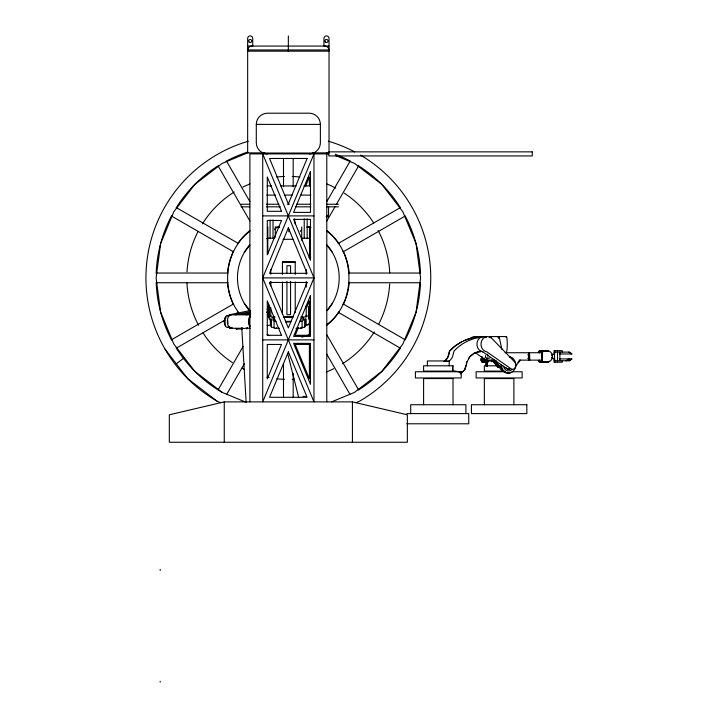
<?xml version="1.0" encoding="UTF-8"?>
<svg xmlns="http://www.w3.org/2000/svg" width="718" height="718" viewBox="0 0 718 718"><rect width="100%" height="100%" fill="white"/><g stroke="black" fill="none" stroke-linecap="round" stroke-linejoin="round"><path stroke-width="1.08" d="M487.073 365.794L486.642 360.867L486.221 365.992M487.073 365.992L486.625 360.867L486.23 366.189M501.532 364.977L501.505 365.444A8.212 7.108 -90 0 0 508.102 373.127A8.212 7.108 -90 0 0 515.569 366.575M466.063 365.327L464.313 370.255L460.337 373.791M288.717 231.761L289.201 229.607M498.032 337.289L498.13 336.877A7.683 0.826 -90 0 1 498.938 338.582M506.082 337.289L506.181 336.877A7.683 0.826 -90 0 1 507.24 342.648A7.683 0.826 -90 0 1 506.522 351.847M498.166 336.814L498.732 337.289A58.293 6.282 90 0 1 499.674 338.95L501.837 349.316M466.323 363.559L466.79 361.836M269.735 283.942L270.327 281.797M270.453 284.166L271.036 282.048M268.2 307.017L268.783 304.89M448.579 355.993L449.683 351.138L455.257 345.986L461.701 341.876M262.707 277.893L313.972 153.894L313.972 401.883L262.707 277.893L313.972 277.893L262.707 401.883L262.707 153.894L313.972 277.893M305.635 186.043L309.395 176.942L309.395 185.809M298.446 327.417L295.188 335.306L309.395 335.306L309.395 300.941L306.873 307.053M485.556 355.589L485.431 357.214M539.326 352.879L539.505 352.484A1.624 1.409 -90 0 1 540.914 350.86M218.344 389.425L243.249 346.291M326.789 201.596L349.935 161.496M226.744 394.281L244.38 363.73M326.789 220.991L335.091 206.613M336.195 204.693L358.336 166.352M468.324 358.596L470.586 355.769L475.074 352.637M244.291 252.458L249.891 245.17M326.789 310.616L332.389 303.319M517.893 362.464L519.814 360.131M515.443 366.404L520.415 360.131M444.02 361.477L444.783 360.867A14.073 12.188 -90 0 0 447.852 356.918L449.396 351.138C454.566 345.331 461.414 341.221 468.818 338.95A58.293 50.484 90 0 1 476.357 337.289A7.683 6.65 -90 0 1 480.728 336.724M249.891 231.124C225.569 249.478 220.255 287.918 238.466 312.285L235.576 313.954M176.332 363.838L184.329 357.699M326.789 324.653C356.316 302.763 356.316 253.014 326.789 231.124M566.107 360.768L568.692 358.91M566.708 360.768L569.293 358.91M568.88 360.768L571.465 358.91M171.952 339.488L233.61 303.885M338.214 243.492L399.881 207.888M176.799 347.889L224.976 320.075M343.069 251.892L404.728 216.289M248.033 152.683L222.221 163.372L194.838 184.382L173.819 211.774L160.617 243.662L156.102 277.893L160.617 312.115L173.819 344.003L194.838 371.394L222.221 392.405L245.107 401.883M304.459 325.792L309.395 323.746M309.395 334.66L301.946 337.128M331.572 401.883L354.459 392.405L381.841 371.394L402.861 344.003L416.072 312.115L420.577 277.893L416.072 243.662L402.861 211.774L381.841 184.382L354.459 163.372L335.746 155.618M355.931 402.708L359.538 401.218A142.406 142.406 0 0 0 360.481 155.106M463.72 340.763L468.531 338.95A58.293 50.484 -90 0 1 471.008 338.25M476.429 337.173L480.629 336.814M224.258 401.883L169.331 414.798L169.331 442.261L407.348 442.261L407.348 414.798L352.421 401.883L224.258 401.883L224.258 442.261M230.945 315.381A6.767 3.384 -90 0 0 229.221 314.825L250.708 310.427M235.217 314.825L250.591 311.675M250.376 312.572L241.733 314.34L249.9 313.236M246.256 314.825L250.654 313.928M266.414 312.186L268.559 311.747M230.765 327.884A6.767 3.384 -90 0 1 229.904 328.288L232.058 327.857M236.123 328.288L236.159 328.979L238.304 328.539M267.096 325.658L271.395 324.778M247.656 46.069L329.024 46.069M247.656 49.964L329.024 49.964M267.491 153.894A11.192 11.192 0 0 1 256.299 142.702L256.299 124.393L320.381 124.393L320.381 142.702A11.192 11.192 0 0 1 309.189 153.894M264.834 152.88L247.656 152.88L247.656 38.44A2.54 2.54 0 0 1 250.196 35.9A2.54 2.54 0 0 1 252.736 38.44L252.736 46.069L251.354 46.087A4.496 4.496 0 0 0 247.674 49.775L247.656 51.157L329.024 51.157L329.006 49.775A4.496 4.496 0 0 0 325.326 46.087L323.944 46.069L323.944 38.44A2.54 2.54 0 0 1 326.484 35.9A2.54 2.54 0 0 1 329.024 38.44L329.024 152.88L312.895 152.88M263.21 153.042L313.47 153.042M328.826 153.894L249.891 153.894L249.891 401.883M267.168 185.935L271.619 185.935M280.541 185.935L296.139 185.935M303.947 185.935L310.634 185.935M266.755 195.09L275.577 195.09M284.391 195.09L292.1 195.09M300.923 195.09L310.84 195.09M241.158 204.244L249.774 204.244M266.441 204.244L278.88 204.244M287.335 204.244L289.408 204.244M296.516 204.244L310.84 204.244M326.367 204.244L338.438 204.244M241.158 206.829L249.774 206.829M266.423 206.829L280.316 206.829M295.619 206.829L310.903 206.829M326.475 206.829L338.438 206.829M326.475 215.418L328.566 215.418L328.566 206.829M262.707 215.894L313.972 215.894M326.196 216.674L328.566 216.674M267.814 238.232L274.527 238.232M301.722 238.232L309.512 238.232M266.522 238.645L267.814 238.645M282.991 239.3L292.908 239.3M282.425 262.133L295.233 262.133M156.748 273.037L227.947 273.037M348.733 273.037L419.931 273.037M156.748 282.739L227.947 282.739M348.733 282.739L419.931 282.739M267.105 309.431L269.313 309.431M309.153 310.472L309.682 310.472M309.153 311.289L309.682 311.289M309.153 314.349L309.682 314.349M268.011 314.475L268.658 314.475M229.221 314.825L250.528 314.825M268.658 315.265L269.223 315.265M227.023 315.696L229.598 315.696M269.223 315.974L271.072 315.974M305.59 315.992L308.83 315.992M283.493 316.539L293.097 316.539M283.493 316.683L293.097 316.683M275.021 317.042L270.785 317.042L270.785 307.403M300.725 317.042L306.218 317.042L306.218 305.509M274.043 321.26L276.134 321.26M300.052 321.26L302.099 321.26M285.665 321.942L290.808 321.942M270.533 323.998L270.085 319.115M305.491 324.249L306.137 324.249L306.137 319.025M271.458 326.08L270.533 326.08L270.533 318.891M304.683 326.178L305.491 326.178L305.491 318.837M227.624 327.417L230.191 327.417M274.339 327.39L271.458 327.39L271.458 318.891M301.722 327.417L304.683 327.417L304.683 318.837M229.904 328.288L242.531 328.288M250.097 328.288L246.812 328.288L246.848 328.979M279.419 328.288L274.043 328.288L274.043 317.123M295.897 328.288L302.099 328.288L302.099 317.123M236.159 328.979L242.567 328.979M489.847 336.58L506.396 336.536M262.707 339.883L313.972 339.883M554.108 352.107L569.482 352.107L572.066 353.965L559.277 353.965M505.041 352.726L542.754 352.726M486.472 358.111L489.891 358.111M482.056 358.91L480.539 358.91L480.863 360.768L482.352 360.768M559.277 358.91L572.066 358.91L569.482 360.768L554.108 360.768M484.246 360.131L486.373 360.131M519.24 360.131L542.126 360.131M484.56 360.768L486.759 360.768M488.168 360.957L496.273 360.894M486.759 362.195L481.751 362.195L481.751 360.768M453.022 365.794L423.593 365.794L423.593 371.116L453.022 371.116M497.457 365.794L484.354 365.794L484.354 371.116L503.183 371.116M491.911 360.131L498.112 367.499L498.786 367.499A7.135 6.175 90 0 0 499.459 366.422M494.549 360.894L500.114 367.499L500.787 367.499A7.135 6.175 -90 0 0 501.46 366.422M505.445 371.753L476.124 371.753L476.124 377.946L522.121 377.946L522.121 371.753L511.898 371.753M303.032 396.453L305.617 396.453M406.81 413.604L468.755 413.604L468.755 423.782L406.81 423.782M283.466 317.042L292.845 317.051M283.457 317.159L292.836 317.176M285.54 321.377L290.754 321.377M529.525 352.726L529.785 360.131M528.547 352.726L528.798 360.131M486.221 358.102L485.556 357.663M510.417 368.594A4.048 3.509 -90 0 1 506.163 368.226L482.837 351.847L480.692 351.138L473.745 353.516L469.662 357.124L467.077 361.836L465.067 369.501L460.633 373.791L459.96 371.753L452.816 371.116L452.816 365.794M267.078 334.579L269.708 335.665M165.014 349.092L187.64 378.583L217.141 401.218L220.749 402.708M485.251 336.814L482.837 336.58L480.692 337.289A58.293 50.484 90 0 0 473.153 338.95C465.847 341.247 459.161 345.457 454.018 351.138L452.475 356.918A14.073 12.188 90 0 1 449.405 360.867L448.642 361.477L444.307 361.477L445.07 360.867A13.974 12.098 -90 0 0 448.579 355.993M486.328 337.289L485.539 336.877A7.683 6.65 -90 0 0 477.066 342.648A7.683 6.65 -90 0 0 482.837 351.847M481.706 337.289L480.916 336.877A7.683 6.65 -90 0 0 477.479 336.724M477.658 337.289L476.869 336.877A7.683 6.65 -90 0 0 470.38 338.582M176.799 207.888L238.466 243.492M343.069 303.885L404.728 339.488M171.952 216.289L233.61 251.892M338.214 312.285L399.881 347.889M475.056 352.475L488.518 361.926M568.88 352.107L571.465 353.965M500.787 367.499L494.576 360.131L487.648 360.131L487.648 358.156M493.221 360.894L498.786 367.499M326.789 245.17L332.389 252.458M244.291 303.319L249.891 310.616M226.744 161.496L249.891 201.596M326.789 334.785L358.336 389.425M218.344 166.352L249.891 220.991M326.789 354.189L349.935 394.281M287.712 353.606L298.724 397.691M294.488 218.828L295.269 224.213M241.813 328.252L246.148 402.358M491.722 360.176L491.812 361.836M562.284 352.107L562.284 350.68L554.108 350.68L554.108 354.27M562.284 360.768L562.284 362.195L554.108 362.195L554.108 358.605M559.878 352.107L559.878 360.768M557.482 350.68L557.482 362.195M554.709 350.68L554.709 354.27M554.709 358.605L554.709 362.195M541.919 360.131L541.659 352.484A1.624 1.409 -90 0 1 543.068 350.86M541.659 360.131L541.659 360.391A1.624 1.409 -90 0 0 543.005 362.016M539.505 360.131L539.505 360.391A1.624 1.409 -90 0 0 540.914 362.016M513.891 404.728L513.891 378.574L484.354 378.574L484.354 404.728M487.648 354.225L487.648 356.191M484.892 360.131L484.785 361.89L484.228 362.016A5.573 0.601 -90 0 1 483.923 361.271M484.381 358.156L484.381 360.131M483.815 358.417L483.726 361.8L483.142 362.016A5.573 0.601 -90 0 1 482.568 357.878M482.352 357.519L482.352 362.195M482.056 356.433L482.056 360.768M465.901 413.604L465.901 404.728L410.714 404.728L410.714 413.604M459.96 372.588L459.96 371.753L452.717 371.116L452.717 365.794M453.022 404.728L453.022 378.574L423.593 378.574L423.593 404.728M449.217 365.794L449.217 360.957L427.398 360.957L427.398 365.794M352.421 401.883L352.421 442.261M326.789 152.458L326.789 401.883M309.682 309.826L309.682 315.848M309.512 226.924L309.512 257.771M309.153 307.717L309.153 317.957M308.83 306.433L308.83 319.241M307.169 218.828L307.169 238.232M306.218 269.349L306.218 274.321M306.218 281.546L306.218 287.092M304.226 218.828L304.226 238.232M303.427 317.311L303.427 320.39M301.722 226.924L301.722 240.252M300.725 327.731L300.725 328.288M295.233 274.455L295.233 261.774L282.425 261.774L282.425 274.455M295.233 281.941L295.233 312.554M293.186 158.472L293.186 186.743M293.186 373.387L293.186 397.305M290.566 273.513L290.566 265.723L286.931 265.723L286.931 273.513M290.566 281.303L290.566 314.69L286.931 314.69L286.931 281.303M288.34 35.9L288.34 51.157M283.493 158.472L283.493 186.743M283.493 363.595L283.493 397.305M282.425 281.941L282.425 314.439M276.259 327.731L276.259 328.288M275.281 226.924L275.281 237.155M273.019 219.905L273.019 238.232M272.93 317.284L272.93 320.39M270.785 269.349L270.785 274.321M270.785 281.546L270.785 285.979M270.076 219.905L270.076 238.232M269.223 306.469L269.223 319.205M268.658 307.941L268.658 317.733M268.011 309.566L268.011 316.108M267.814 226.924L267.814 254.118M160.177 569.329L160.177 570.433M160.177 681.247L160.177 682.1M420.497 282.327A132.238 132.238 0 0 1 405.006 340.126M400.581 347.808A132.238 132.238 0 0 1 358.255 390.125M222.221 392.405A132.238 132.238 0 0 1 176.107 347.808M171.674 340.126A132.238 132.238 0 0 1 156.183 282.327M156.183 273.459A132.238 132.238 0 0 1 171.674 215.651M176.107 207.969A132.238 132.238 0 0 1 218.425 165.652M226.098 161.218A132.238 132.238 0 0 1 247.728 152.045M335.288 154.271A132.238 132.238 0 0 1 350.581 161.218M358.255 165.652A132.238 132.238 0 0 1 400.581 207.969M405.006 215.651A132.238 132.238 0 0 1 420.497 273.459M320.381 124.393A11.192 11.192 0 0 0 309.189 113.202L267.491 113.202A11.192 11.192 0 0 0 256.299 124.393M217.141 401.218A142.406 142.406 0 0 1 248.338 141.213M328.341 141.213A142.406 142.406 0 0 1 354.773 151.929M389.677 283.933A101.516 101.516 0 0 1 378.655 324.249M374.266 331.949A101.516 101.516 0 0 1 342.441 363.793M333.771 368.675A101.516 101.516 0 0 1 326.735 371.87M294.461 379.221A101.516 101.516 0 0 1 292.235 379.337M284.49 379.337A101.516 101.516 0 0 1 276.807 378.754M269.115 377.569A101.516 101.516 0 0 1 266.934 377.129M243.967 369.205A101.516 101.516 0 0 1 241.975 368.208M232.435 362.626A101.516 101.516 0 0 1 203.032 332.928M198.554 325.272A101.516 101.516 0 0 1 186.94 282.901M187.003 271.844A101.516 101.516 0 0 1 198.024 231.528M202.413 223.828A101.516 101.516 0 0 1 234.248 191.984M242.908 187.102A101.516 101.516 0 0 1 249.945 183.907M276.672 177.041A101.516 101.516 0 0 1 284.445 176.44M292.199 176.44A101.516 101.516 0 0 1 299.873 177.023M307.564 178.208A101.516 101.516 0 0 1 309.745 178.647M326.618 183.862A101.516 101.516 0 0 1 335.692 188.089M344.245 193.151A101.516 101.516 0 0 1 373.647 222.849M378.126 230.505A101.516 101.516 0 0 1 389.739 272.885M349.226 282.129A61.03 61.03 0 0 1 343.186 304.656M338.95 312.007A61.03 61.03 0 0 1 326.753 325.317M238.959 313.757A61.03 61.03 0 0 1 237.73 312.007M233.494 304.656A61.03 61.03 0 0 1 227.453 282.129M227.453 273.648A61.03 61.03 0 0 1 233.494 251.12M237.73 243.779A61.03 61.03 0 0 1 249.927 230.469M326.753 230.469A61.03 61.03 0 0 1 338.95 243.779M343.186 251.12A61.03 61.03 0 0 1 349.226 273.648M327.291 245.188A50.861 50.861 0 0 1 327.291 310.589M309.844 323.98A50.861 50.861 0 0 1 304.674 326.053M249.388 310.589A50.861 50.861 0 0 1 249.388 245.188M551.801 355.652A2.235 1.113 -90 0 1 553.237 354.342M553.309 358.47A2.235 1.113 -90 0 1 551.828 357.367M540.313 362.016A1.624 1.409 -90 0 1 538.904 360.391M538.365 360.391A1.624 1.409 -90 0 0 539.765 362.016L547.592 362.016A5.573 4.829 -90 0 0 552.42 356.433A5.573 4.829 -90 0 0 547.592 350.86L539.765 350.86A1.624 1.409 -90 0 0 538.365 352.484M538.967 352.484A1.624 1.409 -90 0 1 540.367 350.86M541.354 351.497A1.624 1.409 -90 0 1 542.467 350.86M549.405 361.271A5.573 4.829 -90 0 1 546.981 362.016A5.573 4.829 -90 0 0 549.458 361.271M544.998 361.827A5.573 4.829 -90 0 1 543.75 362.016M543.75 350.86A5.573 4.829 -90 0 1 544.998 351.048M542.467 362.016A1.624 1.409 -90 0 1 541.471 361.54M546.443 350.86A5.573 4.829 -90 0 1 547.69 351.048M547.69 361.827A5.573 4.829 -90 0 1 546.443 362.016M481.096 336.966A7.683 6.65 -90 0 1 484.776 336.724M275.524 227.274A22.536 11.273 90 0 1 279.437 227.274M300.312 231.402A22.536 11.273 -90 0 1 301.416 229.957M307.053 226.924A22.536 11.273 -90 0 1 309.018 227.274M274.581 229.329A22.536 11.273 -90 0 1 279.643 226.924M307.053 227.274A22.536 11.273 90 0 1 310.975 227.274M310.714 257.475A19.539 9.774 -90 0 1 309.018 257.771M247.629 327.686A4.299 1.768 -15.1 0 1 241.786 327.614M231.959 327.884A6.767 3.384 -90 0 1 227.462 323.118A6.767 3.384 -90 0 1 230.406 314.825M249.801 326.807A6.767 3.384 -90 0 1 249.963 316.073M225.21 323.656A2.701 1.355 -90 0 1 224.725 321.835M224.833 320.452A2.701 1.355 -90 0 1 225.021 319.851M250.088 326.107A5.861 2.935 -90 0 1 250.223 316.809M230.281 327.372A5.897 2.944 -90 0 1 228.889 326.125M228.001 323.656A5.897 2.944 -90 0 1 227.839 320.623M228.378 327.067A5.897 2.944 -90 0 1 224.384 321.386A5.897 2.944 -90 0 1 228.53 316.18M225.012 322.032A4.649 2.325 -90 0 1 225.03 320.82M225.524 318.621A4.649 2.325 -90 0 1 225.964 317.787M225.676 325.801A4.649 2.325 -90 0 1 224.303 321.422A4.649 2.325 -90 0 1 225.802 317.212M487.082 360.463A6.04 0.646 -90 0 1 487.28 366.207M485.996 365.238A6.04 0.646 -90 0 1 486.445 359.188M490.43 337.693A58.293 6.282 90 0 0 490.116 337.289A7.683 0.826 -90 0 0 489.317 337.711M552.438 355.509A2.235 1.113 -90 0 1 554.161 354.71A2.235 1.113 -90 0 1 554.099 358.255A2.235 1.113 -90 0 1 552.402 357.223M543.607 362.016A1.624 1.409 -90 0 1 542.207 360.391L542.207 352.484A1.624 1.409 -90 0 1 543.607 350.86M544.89 350.86A5.573 4.829 -90 0 1 546.138 351.048M546.138 361.827A5.573 4.829 -90 0 1 544.89 362.016M498.786 366.422A7.135 6.175 -90 0 1 498.633 366.701M498.301 367.248A7.135 6.175 -90 0 1 498.112 367.499M528.17 354.62A2.127 1.068 -90 0 1 529.516 356.684A2.127 1.068 -90 0 1 528.17 358.74M527.999 354.836A2.127 1.068 -90 0 1 527.999 358.533M500.293 367.248A7.135 6.175 -90 0 1 500.114 367.499M501.837 365.525A7.135 6.175 -90 0 1 501.72 365.83M504 370.973A6.04 5.232 -90 0 1 499.154 366.207M512.105 369.42A6.04 5.232 -90 0 1 503.489 366.207M510.211 368.567A4.075 3.527 -90 0 1 505.984 367.67M509.34 356.891A8.212 7.108 -90 0 1 512.634 358.785M510.184 372.723A8.212 7.108 -90 0 1 500.832 365.444M510.013 356.891A8.212 7.108 -90 0 1 515.695 364.439M480.728 351.703A7.683 6.65 -90 0 1 477.048 351.461M281.492 220.471L267.284 254.836L267.284 220.471L281.492 220.471M307.124 158.472L288.34 203.912L269.555 158.472L307.124 158.472M310.472 171.512L293.572 212.393L310.472 212.393L310.472 171.512M288.34 227.875L269.555 273.316L307.124 273.316L288.34 227.875M281.492 344.461L267.284 378.835L267.284 344.461L281.492 344.461M307.124 282.47L288.34 327.911L269.555 282.47L307.124 282.47M310.472 295.511L293.572 336.392L310.472 336.392L310.472 295.511M288.34 351.865L269.555 397.305L307.124 397.305L288.34 351.865M532.262 151.857L328.826 151.857L328.826 155.932L532.262 155.932L532.262 151.857M281.492 211.316L267.284 211.316L267.284 176.942L281.492 211.316M310.472 219.394L293.572 219.394L310.472 260.266L310.472 219.394M281.492 335.306L267.284 335.306L267.284 300.941L281.492 335.306M310.472 343.384L293.572 343.384L310.472 384.265L310.472 343.384M309.395 344.461L295.188 344.461L309.395 378.835L309.395 344.461M461.216 371.753L415.408 371.753L415.408 377.946L461.216 377.946L461.216 371.753M526.832 404.728L471.421 404.728L471.421 413.604L526.832 413.604L526.832 404.728M491.166 337.711L489.595 336.877A7.683 6.65 -90 0 0 481.114 342.648A7.683 6.65 -90 0 0 486.885 351.847L510.211 368.226A4.048 3.509 -90 0 0 515.165 367.912A4.048 3.509 -90 0 0 514.887 362.186L491.166 337.711M325.407 42.066A1.526 1.526 0 0 0 327.955 41.384A1.526 1.526 0 0 0 326.089 39.508A1.526 1.526 0 0 0 325.407 42.066M249.433 42.308A1.526 1.526 0 0 0 251.722 40.989A1.526 1.526 0 0 0 249.433 39.661A1.526 1.526 0 0 0 249.433 42.308M548.238 351.048A5.573 4.829 -90 0 0 546.981 350.86A5.573 4.829 -90 0 1 548.292 351.048M544.289 362.016A5.573 4.829 -90 0 0 545.536 361.827A5.573 4.829 -90 0 1 544.352 362.016M545.536 351.048A5.573 4.829 -90 0 0 544.289 350.86A5.573 4.829 -90 0 1 545.599 351.048"/></g></svg>
